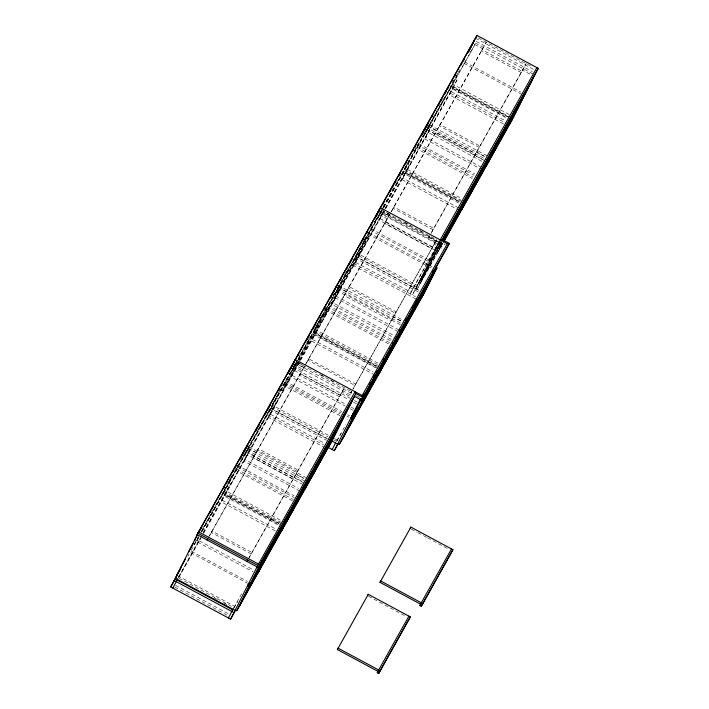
<?xml version="1.0" encoding="UTF-8"?>
<svg xmlns="http://www.w3.org/2000/svg" width="709" height="709" viewBox="0 0 709 709"><rect width="100%" height="100%" fill="white"/><g stroke="black" fill="none" stroke-linecap="round" stroke-linejoin="round"><path stroke-width="0.53" stroke-dasharray="3.54 2.66" d="M178.969 576.408L200.027 538.122M194.771 539.753L196.907 540.905L198.795 537.165M224.877 494.572L228.653 487.092L226.517 485.949L222.032 494.82L278.025 524.908M228.431 482.164L229.902 479.24M230.319 478.602L231.799 475.677M201.746 535.951L198.44 542.491L253.051 571.826M202.304 531.28L246.59 451.598M226.694 491.337L276.368 402.03L274.232 400.877L270.998 406.656M242.487 454.691L244.623 455.843L248.398 448.363M275.579 398.405L267.355 414.676L323.517 444.853M278.034 393.53L279.514 390.606M276.98 395.817L271.565 406.523L327.868 436.779M271.893 410.901L268.587 417.441L324.164 447.308M272.593 409.501L276.368 402.03M244.623 455.843L294.306 366.526M269.491 415.828L273.701 407.675M274.41 406.275L299.109 361.501M280.073 389.675L282.209 390.827L298.861 360.402M290.203 369.628L292.338 370.772L296.114 363.3M317.747 323.127L312.332 333.842L375.433 367.749M322.019 315.026L313.245 332.229L376.337 366.128M317.535 325.351L318.953 326.113L311.473 340.994L374.175 374.689M299.384 360.225L326.76 310.666L299.402 359.445M292.338 370.772L336.89 290.619M316.994 330.359L361.537 250.206L359.401 249.054L353.499 259.574M324.793 314.911L369.345 234.759L324.793 314.911L322.657 313.759M332.787 293.712L334.923 294.864L338.698 287.384M209.598 535.72L255.134 454.407M248.07 448.194L256.233 452.581L256.942 451.172M360.332 247.219L352.524 262.853L415.439 296.654M361.218 245.828L356.733 254.699L416.591 286.861L439.713 241.087L410.236 293.863L414.446 285.709M364.116 240.094L365.587 237.169M357.061 259.077L353.756 265.618L416.458 299.313M357.761 257.677L361.537 250.206M334.923 294.864L379.475 214.703M354.66 264.005L358.869 255.852M359.578 254.442L384.42 209.421M375.371 217.796L377.507 218.948L381.282 211.477M256.233 452.581L302.849 369.345M303.753 367.723L304.666 366.11M409.031 160.199L402.641 172.863L458.634 202.951M405.486 172.615L409.261 165.135L407.126 163.992L401.719 173.616M383.994 207.391L427.19 129.641M407.294 169.38L456.977 80.073L454.841 78.921L449.435 88.554M423.087 132.734L425.232 133.877L429.007 126.406M295.795 363.123L303.957 367.51L345.434 293.429M338.379 287.216L346.541 291.594L347.25 290.194M454.372 79.86L450.357 87.801L509.248 119.44M456.259 76.111L457.739 73.187M459.627 69.624L451.261 86.179L510.152 117.827M509.213 114.521L452.475 84.025L449.169 90.566L504.932 120.53M456.977 80.073L449.497 94.944L505.074 124.811M425.232 133.877L474.906 44.57L383.445 207.622M346.541 291.594L388.018 217.512M388.922 215.899L389.631 214.499M380.963 211.3L389.126 215.687L389.835 214.286M391.279 211.831L435.831 132.14L475.739 153.578L475.03 154.979L435.122 133.54M427.775 125.75L436.841 130.616L437.55 129.215M436.841 130.616L483.458 47.379M485.568 43.612L486.277 42.212L306.049 363.495M295.033 475.845L294.332 477.246L303.399 482.12M296.849 472.619L296.14 474.02L306.12 479.381M342.757 390.783L342.048 392.183L351.115 397.058M429.734 235.725L428.83 237.338L526.184 63.65L431.125 233.11M351.496 391.59L350.787 392.999L352.595 389.915M350.982 392.777L351.691 391.377M392.467 318.696L391.262 320.831L344.237 295.564L344.946 294.164L391.971 319.431M475.642 153.888L474.933 155.289L483.095 159.676M394.275 315.47L393.566 316.87L403.545 322.223M477.449 150.654L476.749 152.063L486.72 157.416M435.051 242.779L434.342 244.18L444.313 249.541M523.357 68.826L522.648 70.226L530.811 74.605M440.218 239.899L412.381 295.015L441.53 243.036M420.729 278.992L422.147 279.763L440.954 246.245L439.527 245.482L420.251 279.931L420.969 280.312L440.076 242.478L439.367 242.097M415.953 287.969L417.379 288.74L441.033 242.106M441.485 241.477L419.79 284.433L418.363 283.662L439.651 241.645L438.658 243.497L440.085 244.259L441.158 242.345M441.556 241.946L439.58 245.846L441.007 246.608L417.379 288.74M420.969 280.312L441.725 242.912M442.416 243.222L437.985 251.996L436.567 251.225M441.007 246.608L443.125 242.443M319.777 318.908L320.849 316.994L322.985 318.146M324.27 310.897L326.415 307.068M344.654 274.551L346.798 270.723M202.756 528.311L213.01 510.019M215.173 506.164L226.517 485.949M228.865 481.757L231.028 477.901M231.568 476.944L240.75 460.575M244.534 453.831L257.491 430.726M258.032 429.76L268.835 410.511M276.581 396.694L288.386 375.655M293.216 367.049L294.82 364.178M299.65 355.572L311.455 334.533M319.165 320.778L330.97 299.739M333.115 295.919L334.728 293.047M337.404 288.262L349.75 266.265M362.299 243.896L363.912 241.007M364.453 240.05L372.553 225.604M374.715 221.757L376.337 218.868M382.816 207.312L394.7 186.13M396.863 182.284L401.179 174.582M411.096 156.911L421.359 138.618M424.594 132.84L429.459 124.172M430 123.206L440.794 103.957M442.957 100.102L446.2 94.324M194.115 544.45L198.44 536.748M201.134 531.936L222.741 493.42L278.734 523.508M297.488 360.172L272.274 405.123L328.577 435.379M298.019 359.224L313.041 332.441L379.058 367.909M315.39 328.258L355.626 256.525L418.727 290.433M382.825 208.047L357.442 253.299L417.3 285.461L441.601 242.132M383.365 207.081L403.35 171.463L460.309 202.065M193.947 544.884L198.307 537.112M201.507 531.404L382.825 208.189M383.197 207.524L452.475 84.025M187.982 556.166L189.064 554.243M191.226 550.388L198.786 536.917M201.48 532.104L297.727 360.429M298.081 359.906L383.294 207.994M196.907 540.905L199.061 537.059M377.507 218.948L381.832 211.247M282.209 390.827L298.844 361.173M203.27 532.344L228.653 487.092M299.641 360.544L318.953 326.113M384.952 208.464L409.261 165.135M178.313 577.729L200.576 537.892M203.279 533.079L299.747 361.244M300.164 360.367L384.96 209.199M385.501 208.375L454.611 85.177L385.439 209.137M178.783 577.525L200.922 538.069M203.625 533.257L384.898 210.103M208.357 537.644L305.916 363.885M389.126 215.687L390.748 212.797M248.265 559.091L344.37 387.761M249.134 557.682L343.661 389.161M353.082 388.762L436.664 239.766L352.763 389.463M233.89 607.586L243.072 591.226M413.542 287.322L439.456 241.131M233.828 608.357L237.604 601.613M440.555 241.636L429.22 261.86L369.362 229.698M415.678 288.474L442.248 241.087M444.18 240.954L441.158 246.342L439.731 245.571M336.58 441.06L345.744 424.726M337.05 440.874L341.366 433.19M438.809 242.7L440.838 242.389L445.287 244.782M478.229 37.887L532.299 66.938M475.597 38.251L534.542 69.925M476.315 41.441L532.308 71.529M475.296 42.992L533.336 74.179M474.587 44.401L482.749 48.779M468.995 50.897L471.13 52.041M464.661 61.913L520.654 92.002M463.952 63.314L522.843 94.953M453.707 86.79L509.284 116.657M508.025 117.003L451.066 86.401L405.158 168.228L462.117 198.839M452.794 88.403L507.405 117.747M450.401 93.331L505.978 123.198M429.388 124.828L487.429 156.015M427.633 125.989L484.593 156.592M425.763 127.088L485.621 159.25M426.871 129.463L435.034 133.85M484.593 160.668L429.016 130.802L425.71 137.342L481.287 167.209M481.739 161.235L428.103 132.423L424.806 138.964L480.383 168.822M421.279 135.96L423.415 137.112M418.753 143.75L474.746 173.838M417.078 144.627L474.037 175.238M416.945 146.976L472.938 177.064M415.27 147.862L472.229 178.464M411.069 161.909L408.933 160.757L404.449 169.637L460.442 199.716M461.789 201.321L406.213 171.454L402.907 177.994L458.484 207.861M403.545 171.25L459.538 201.338M458.936 201.888L405.309 173.067L402.003 179.607L457.58 209.474M386.609 212.558L389.507 214.109M404.954 222.413L410.75 225.524M419.436 230.195L422.334 231.746M381.469 210.112L403.793 222.103M404.033 222.236L425.028 233.518M425.648 233.846L434.688 238.703M438.871 240.954L444.827 244.153M429.025 237.125L439.004 242.487M378.952 210.538L444.153 245.571M438.605 243.134L440.023 243.896M382.506 213.719L438.082 243.586M378.952 212.638L443.214 247.166M439.057 246.413L439.766 246.794M379.147 214.526L387.309 218.913M380.104 218.638L435.689 248.504M437.169 250.153L438.596 250.915M373.563 221.031L375.699 222.174M371.037 228.812L429.929 260.46M368.884 232.729L432.951 267.151M367.918 233.988L431.276 268.029M363.433 241.078L365.569 242.23M361.927 246.209L363.354 246.971M418.975 282.59L420.393 283.352M355.829 256.312L418.922 290.22M354.917 257.925L419.763 292.773M355.563 262.383L411.149 292.25M338.175 285.328L404.254 320.822M337.333 286.977L402.375 321.921M337.271 289.042L400.629 323.082M336.562 290.442L344.725 294.829M391.758 320.096L401.728 325.458M398.928 329.915L336.217 296.229L332.911 302.77L394.656 335.942M398.015 331.537L335.313 297.842L332.007 304.383L394.718 338.078M330.979 296.938L333.115 298.09M328.116 305.411L392.183 339.833M327.15 306.669L391.474 341.233M326.3 308.637L390.367 343.067M325.334 309.904L388.692 343.945M318.633 321.735L320.769 322.887M314.858 329.215L377.95 363.114M314.149 330.616L377.25 364.515M315.682 332.84L378.384 366.526M314.778 334.453L377.48 368.148M312.377 339.381L373.156 372.03M299.544 363.354L303.425 365.445M320.893 374.831L324.784 376.922M330.607 380.051L333.514 381.61M297.213 362.423L319.591 374.449M320.034 374.689L350.795 391.217M356.423 395.702L360.961 398.139M293.783 362.361L352.027 393.663M292.879 363.983L352.728 396.145M293.074 365.871L302.14 370.745M350.432 398.458L295.449 368.91L291.239 377.064L345.256 406.089M354.296 400.532L358.151 402.606M294.536 370.523L348.562 399.557M353.383 402.145L357.247 404.219M288.395 372.854L290.53 374.006M292.143 375.451L345.203 403.962M350.99 407.072L353.888 408.623M350.086 408.685L353.942 410.759M285.532 381.327L341.835 411.574M347.658 414.703L349.599 415.749M284.566 382.585L341.126 412.975M346.949 416.103L348.89 417.149M284.052 383.87L340.045 413.959M282.377 384.757L342.234 416.919M276.758 398.033L278.185 398.804M334.4 438.508L339.257 441.113M333.691 439.908L336.607 441.477M270.661 408.145L327.398 438.632M326.45 438.437L270.457 408.357L224.549 490.194L280.551 520.273M269.748 409.758L326.494 440.245M270.395 414.216L324.421 443.24M411.149 529.038L416.954 532.149M417.92 532.672L426.623 537.351M427.589 537.865L448.868 549.298M248.779 446.794L306.82 477.972M247.99 448.469L303.984 478.557M246.971 450.02L305.012 481.207M246.262 451.42L254.425 455.807M303.833 482.9L248.256 453.033L244.951 459.574L298.586 488.386M302.929 484.513L247.352 454.646L244.047 461.187L299.623 491.053M240.67 457.925L242.815 459.069M237.178 465.193L294.146 495.795M237.444 467.107L294.403 497.709M236.336 468.941L293.296 499.544M234.661 469.819L294.519 501.981M230.469 483.866L228.325 482.714L222.936 493.207L278.929 523.295M223.849 491.594L280.808 522.196M281.03 523.543L225.453 493.686L221.243 501.839L276.829 531.706M224.549 495.299L280.126 525.165M222.147 500.226L275.783 529.038M368.529 596.242L406.248 616.502M199.344 540.87L253.955 570.213M191.395 551.292L247.388 581.38M190.686 552.692L247.645 583.294M177.799 575.779L234.759 606.381M179.023 578.216L234.05 607.781M214.038 597.731L216.963 599.3M223.796 602.969L226.72 604.538M175.637 585.412L228.289 613.702M174.724 587.025L227.385 615.315M212.044 531.076L211.344 532.477L251.243 553.915L251.952 552.515L212.044 531.076M254.035 456.215L253.326 457.615L293.234 479.062L293.943 477.662L254.035 456.215M258.262 448.682L257.562 450.082L297.461 471.52L298.17 470.12L258.262 448.682M300.235 373.865L299.526 375.265L339.434 396.703L340.143 395.303L300.235 373.865M308.69 358.789L307.981 360.19L355.014 385.457L355.723 384.056L308.69 358.789M383.409 212.106L379.2 220.26L434.777 250.117L438.986 241.964L383.409 212.106M349.174 286.622L348.465 288.022L395.498 313.298L396.198 311.898L349.174 286.622M385.404 222.032L384.695 223.432L431.728 248.708L432.437 247.308L385.404 222.032M393.858 206.957L393.149 208.357L433.057 229.805L433.766 228.404L393.858 206.957M440.059 124.607L439.35 126.007L479.257 147.445L479.966 146.045L440.059 124.607M482.049 49.745L481.34 51.154L521.248 72.593L521.957 71.192L482.049 49.745"/><path stroke-width="1.06" d="M235.423 610.467L230.567 619.125L170.709 586.963L180.494 568.875M197.137 534.648L198.555 531.847L259.831 564.772L258.413 567.581L197.137 534.648L477.006 35.45L538.291 68.374L441.911 240.466M199.247 530.881L175.22 578.269L235.078 610.431L257.216 566.606M172.845 588.115L177.773 578.686M239.748 459.76L240.732 457.81M241.149 456.986L245.154 449.045M241.14 457.172L246.971 445.819M287.951 373.723L293.783 362.361M294.492 360.961L295.192 359.56L362.175 395.551L362.999 397.394L361.581 400.195L354.456 396.366M294.687 360.748L290.672 368.689L291.816 366.757M207.108 540.01L207.817 538.61M330.979 296.938L335.463 288.067M330.465 298.143L331.449 296.194M333.257 292.782L337.271 284.841M374.972 218.23L380.361 207.737L447.344 243.728L449.373 243.417L361.581 400.195M375.841 216.865L379.856 208.925M421.749 135.029L426.667 125.475M421.669 135.543L423.636 131.652M424.035 130.864L427.571 123.853M469.473 49.958L473.479 42.017M469.464 50.144L474.383 40.404M247.016 561.448L247.725 560.048M228.431 617.982L233.35 608.552M230.567 619.125L235.485 609.705M256.995 566.81L355.049 391.722L355.874 393.566L362.999 397.394L449.373 243.417L442.248 239.589L440.218 239.899L536.864 67.612M247.494 586.361L248.956 583.454M247.725 586.024L249.196 583.099M235.344 609.935L236.771 610.697L259.423 565.853M239.19 606.39L260.345 568.201L257.987 572.872M261.834 561.546L259.476 566.216L280.64 528.037M239.793 605.309L262.445 560.473M266.026 555.174L253.787 578.331M257.385 573.953L280.037 529.109M283.201 523.455L260.407 568.565L236.771 610.697M262.968 563.992L286.223 518.075M292.259 507.928L276.501 537.847M289.059 515.266L291.018 511.384M281.163 531.555L303.815 486.711M281.774 530.474L284.132 525.803L265.326 559.321M304.418 485.638L283.263 523.818M307.139 480.791L284.185 526.167L260.558 568.299M286.906 521.328L310.161 475.402M315.213 467.196L299.358 497.098M305.1 488.882L328.356 442.965M330.926 438.392L308.123 483.503L284.486 525.635M310.693 478.929L331.847 440.741L329.49 445.412M333.336 434.085L330.979 438.756L352.143 400.567M311.295 477.848L333.948 433.004M338.016 426.738L322.604 455.657M328.887 446.484L351.54 401.648M332.202 449.524L335.499 442.983M328.338 447.45L334.338 450.667L360.766 398.352M351.646 416.901L353.064 414.1L354.491 414.862L352.134 419.533L389.578 352.772L391.944 348.101L390.517 347.339M355.519 410.183L351.779 416.857L353.667 413.019L355.094 413.79L342.35 439.013M442.062 240.466L443.045 238.516M337.909 443.63L339.336 444.392L352.072 419.17L394.355 343.794L392.928 343.032M341.747 440.085L381.557 368.653L379.2 373.324M443.196 240.005L449.081 228.36M445.731 235.973L449.16 229.184M443.896 240.298L461.24 206.071M443.967 240.759L463.81 201.498M444.047 241.095L466.832 196.109M471.884 187.903L456.029 217.805M470.156 192.334L471.139 190.393M378.597 374.405L391.333 349.183L389.915 348.411M461.772 209.598L485.027 163.673M435.512 267.116L436.939 267.878L394.656 343.253L381.619 369.017L339.336 444.392M487.748 158.834L464.794 204.21L444.109 241.078M467.515 199.362L488.669 161.182L486.312 165.853M490.158 154.527L487.801 159.197L508.965 121.009M384.331 364.169L397.678 337.874L396.251 337.103M468.117 198.29L490.77 153.445M494.35 148.146L482.111 171.303M485.709 166.925L508.362 122.081M511.526 116.436L488.731 161.546L465.095 203.669M491.293 156.964L514.548 111.047M520.583 100.9L504.826 130.819M421.181 298.489L434.528 272.185L433.102 271.423M436.939 267.878L424.204 293.109L381.921 368.476M509.487 124.527L532.743 78.61M535.162 74.303L512.51 119.147L488.882 161.271M377.977 671.379L337.36 649.559L338.069 648.159L380.113 670.749L378.695 673.55L377.277 672.788L378.686 669.978L408.889 616.139M367.563 595.72L368.272 594.319L410.316 616.91L378.695 673.55M420.597 604.174L379.989 582.355L380.689 580.955L422.732 603.545L421.314 606.346L419.896 605.583L421.306 602.774L451.509 548.934M410.183 528.515L410.892 527.115L452.936 549.705L421.314 606.346M477.006 35.45L197.846 533.248L257.695 565.41M194.771 539.753L197.465 534.941M198.547 533.017L201.79 527.239M209.891 512.802L210.972 510.87M212.053 508.947L213.666 506.058M223.388 488.731L224.469 486.808M226.091 483.919L227.172 481.987M232.57 472.362L233.651 470.439M234.732 468.516L236.354 465.627M242.487 454.691L243.568 452.767M244.649 450.844L247.884 445.066M255.984 430.62L257.066 428.697M258.147 426.774L259.228 424.842M265.166 414.251L266.247 412.328M267.328 410.405L270.572 404.626M278.672 390.189L279.754 388.257M280.835 386.334L281.907 384.411M297.718 356.237L298.79 354.323M306.297 340.932L309.514 335.197M310.586 333.283L311.659 331.369M312.74 329.455L315.957 323.721M324.004 309.372L325.077 307.458M340.302 280.321L341.375 278.407M346.736 268.844L347.809 266.93M348.881 265.024L352.098 259.281M360.145 244.942L361.218 243.027M362.29 241.113L363.371 239.199M366.588 233.465L367.661 231.551M370.878 225.808L371.95 223.893M376.452 215.873L377.534 213.95M378.615 212.018L379.696 210.094M382.931 204.316L384.012 202.393M389.95 191.802L391.031 189.879M392.112 187.956L393.194 186.024M394.275 184.101L395.897 181.212M399.132 175.433L400.213 173.51M405.619 163.885L406.7 161.953M412.638 151.363L413.719 149.439M414.8 147.516L415.882 145.593M424.709 129.844L425.79 127.921M426.871 125.989L428.493 123.1M431.728 117.331L432.809 115.399M438.215 105.774L439.296 103.851M440.369 101.928L441.991 99.038M445.234 93.26L446.315 91.337M447.397 89.405L448.478 87.482M451.713 81.703L452.794 79.78M454.416 76.891L455.497 74.968M460.894 65.334L461.976 63.411M463.057 61.488L464.679 58.599M467.913 52.821L468.995 50.897M189.463 550.255L193.247 543.519M188.754 551.655L192.538 544.92M180.609 567.785L185.474 559.117M176.833 575.256L181.158 567.554M170.709 586.963L176.107 577.339M259.831 564.772L355.874 393.566L331.909 441.104L308.273 483.237M442.248 239.589L538.291 68.374M258.413 567.581L354.553 396.26M307.201 481.154L325.998 447.636M442.23 240.431L458.883 210.741M463.863 201.861L482.669 168.343M511.588 116.799L530.385 83.281M250.029 585.031L251.101 583.117M289.263 516.657L308.069 483.139M445.934 237.364L464.732 203.846M493.65 152.293L512.456 118.784M362.175 395.551L447.344 243.728M362.272 397.66L350.654 418.407L352.072 419.17M363.345 395.755L364.417 393.841M369.646 384.535L370.718 382.621M373.927 376.904L374.999 374.99M376.071 373.085L377.144 371.179M383.188 360.367L384.26 358.453M399.486 331.316L400.558 329.401M405.814 320.06L406.886 318.155M412.23 308.619L413.976 305.49M415.049 303.576L416.121 301.671M416.511 300.988L417.583 299.083M432.747 272.017L433.819 270.111M351.717 416.883L357.061 407.347M334.338 450.667L338.113 443.94M394.718 343.617L432.162 276.856M386.689 359.498L424.142 292.737M337.36 649.559L368.272 594.319M379.989 582.355L410.892 527.115M377.277 672.788L378.349 670.865M380.113 670.749L410.316 616.91M419.896 605.583L420.969 603.66M422.732 603.545L452.936 549.705M432.499 272.504L433.917 273.266M395.649 338.184L397.075 338.946M393.229 342.491L394.656 343.253M331.644 440.909L337.635 444.126M177.055 579.962L232.641 609.82M174.015 580.423L233.873 612.585"/></g></svg>
